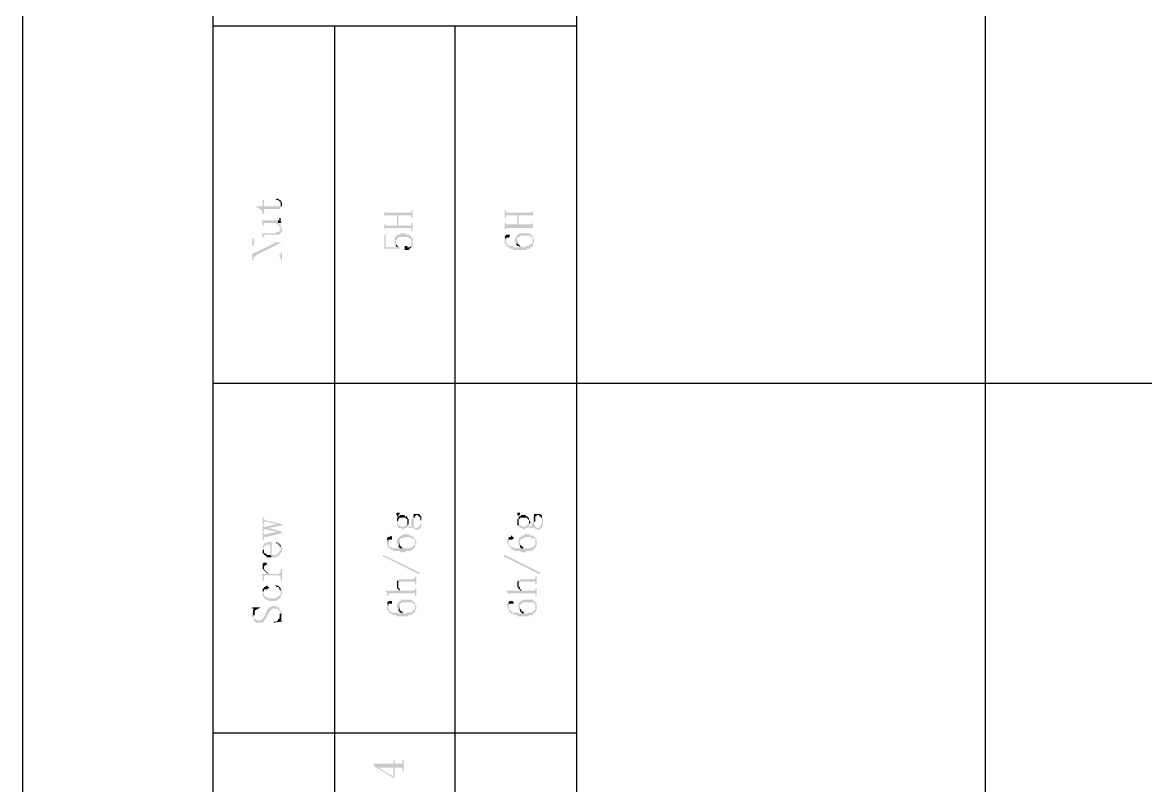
# Model space of a CAD drawing. Header units: millimetres. Extents: x 7018 to 13530, y 4187 to 5692.
# Drawn here: x 7018 to 7057.58, y 5110.38 to 5137.25 of the extents above; entities that cross this region are included whole.
import ezdxf

# ---------------------------------------------------------------- set-up
doc = ezdxf.new("R2010")
doc.units = ezdxf.units.MM

msp = doc.modelspace()

# ---------------------------------------------------------------- hatches: boundary and pattern name
at = {"transparency": 33554559}
for points in [[(7026.243, 5130.777), (7026.243, 5130.732), (7026.333, 5130.732), (7026.333, 5130.686), (7026.378, 5130.686), (7026.423, 5130.641), (7026.423, 5130.641), (7026.468, 5130.596), (7026.468, 5130.506), (7026.513, 5130.506), (7026.513, 5130.686), (7027.055, 5130.686), (7027.1, 5130.732), (7027.1, 5130.867), (7027.1, 5130.822), (7027.1, 5130.822), (7027.055, 5130.777), (7026.513, 5130.777), (7026.513, 5131.002), (7026.468, 5131.002), (7026.468, 5130.777)], [(7026.92, 5131.002), (7027.01, 5131.002), (7027.055, 5130.957), (7027.055, 5130.957), (7027.1, 5130.912), (7027.1, 5130.732), (7027.1, 5130.777), (7027.145, 5130.777), (7027.145, 5130.867), (7027.145, 5130.912), (7027.1, 5130.957), (7027.1, 5131.002), (7027.055, 5131.002), (7027.01, 5131.048), (7026.965, 5131.048)], [(7030.756, 5130.641), (7030.756, 5130.371), (7030.756, 5130.416), (7030.756, 5130.416), (7030.801, 5130.461), (7031.207, 5130.461), (7031.207, 5130.1), (7031.252, 5130.461), (7031.704, 5130.461), (7031.704, 5130.416), (7031.704, 5130.371), (7031.749, 5130.371), (7031.749, 5130.641), (7031.704, 5130.641), (7031.704, 5130.596), (7031.704, 5130.551), (7030.801, 5130.551), (7030.756, 5130.596)], [(7030.756, 5130.19), (7030.756, 5129.919), (7030.756, 5129.964), (7030.756, 5129.964), (7030.801, 5130.009), (7031.704, 5130.009), (7031.704, 5129.919), (7031.749, 5129.919), (7031.749, 5130.19), (7031.704, 5130.19), (7031.704, 5130.145), (7031.704, 5130.1), (7031.252, 5130.1), (7031.252, 5130.461), (7031.207, 5130.1), (7030.801, 5130.1), (7030.801, 5130.145), (7030.756, 5130.145), (7030.756, 5130.19)], [(7034.998, 5130.641), (7034.998, 5130.371), (7035.043, 5130.371), (7035.043, 5130.461), (7035.449, 5130.461), (7035.449, 5130.145), (7035.495, 5130.461), (7035.991, 5130.461), (7035.991, 5130.371), (7035.991, 5130.641), (7035.991, 5130.596), (7035.946, 5130.596), (7035.946, 5130.551), (7035.088, 5130.551), (7035.043, 5130.596), (7035.043, 5130.641), (7035.043, 5130.641)], [(7034.998, 5130.19), (7034.998, 5129.964), (7035.043, 5129.964), (7035.043, 5130.009), (7035.991, 5130.009), (7035.991, 5129.964), (7035.991, 5130.19), (7035.991, 5130.19), (7035.946, 5130.145), (7035.495, 5130.145), (7035.495, 5130.461), (7035.449, 5130.145), (7035.043, 5130.145), (7035.043, 5130.19), (7035.043, 5130.19)], [(7026.423, 5130.28), (7026.423, 5130.235), (7026.468, 5130.235), (7026.468, 5130.19), (7026.468, 5130.1), (7026.513, 5130.1), (7026.513, 5130.145), (7026.513, 5130.19), (7026.965, 5130.19), (7026.965, 5130.145), (7027.01, 5130.145), (7027.055, 5130.1), (7027.055, 5130.055), (7027.055, 5130.055), (7027.1, 5130.009), (7027.1, 5129.964), (7027.1, 5130.145), (7027.055, 5130.145), (7027.01, 5130.19), (7027.01, 5130.28)], [(7026.423, 5129.829), (7026.423, 5129.829), (7026.468, 5129.784), (7026.468, 5129.739), (7026.468, 5129.694), (7026.513, 5129.694), (7026.513, 5129.739), (7026.513, 5129.739), (7026.558, 5129.784), (7027.055, 5129.784), (7027.1, 5129.829), (7027.1, 5129.829), (7027.145, 5129.874), (7027.145, 5129.964), (7027.145, 5130.055), (7027.1, 5130.055), (7027.1, 5130.1), (7027.1, 5130.145), (7027.1, 5129.964), (7027.1, 5129.964), (7027.055, 5129.919), (7027.055, 5129.874), (7026.965, 5129.874), (7026.92, 5129.829)], [(7027.01, 5130.28), (7027.01, 5130.19), (7027.145, 5130.19), (7027.1, 5130.235), (7027.1, 5130.28), (7027.1, 5130.371), (7027.055, 5130.371), (7027.055, 5130.325), (7027.055, 5130.28), (7027.055, 5130.28)], [(7026.107, 5129.648), (7026.107, 5129.378), (7026.152, 5129.378), (7026.152, 5129.468), (7026.152, 5129.468), (7026.197, 5129.513), (7026.874, 5129.513), (7026.874, 5129.468), (7027.145, 5129.513), (7026.197, 5129.513), (7026.152, 5129.558), (7026.152, 5129.648)], [(7030.756, 5129.784), (7030.756, 5129.287), (7031.297, 5129.287), (7031.297, 5129.333), (7031.252, 5129.333), (7031.252, 5129.378), (7031.207, 5129.333), (7030.801, 5129.333), (7030.801, 5129.784)], [(7031.117, 5129.558), (7031.117, 5129.513), (7031.117, 5129.423), (7031.117, 5129.423), (7031.162, 5129.378), (7031.162, 5129.558), (7031.162, 5129.603), (7031.207, 5129.603), (7031.207, 5129.648), (7031.252, 5129.648), (7031.252, 5129.694), (7031.613, 5129.694), (7031.613, 5129.648), (7031.658, 5129.648), (7031.704, 5129.603), (7031.704, 5129.558), (7031.704, 5129.378), (7031.749, 5129.378), (7031.749, 5129.468), (7031.749, 5129.558), (7031.749, 5129.648), (7031.749, 5129.648), (7031.704, 5129.694), (7031.704, 5129.739), (7031.658, 5129.739), (7031.613, 5129.784), (7031.523, 5129.784), (7031.478, 5129.829), (7031.342, 5129.829), (7031.297, 5129.784), (7031.207, 5129.784), (7031.207, 5129.739), (7031.162, 5129.739), (7031.162, 5129.694), (7031.117, 5129.694), (7031.117, 5129.603), (7031.117, 5129.603)], [(7034.998, 5129.739), (7035.043, 5129.603), (7035.043, 5129.648), (7035.043, 5129.648), (7035.088, 5129.694), (7035.088, 5129.694), (7035.134, 5129.648), (7035.134, 5129.694), (7035.179, 5129.694), (7035.179, 5129.739), (7035.179, 5129.784), (7035.043, 5129.784), (7035.043, 5129.739)], [(7034.998, 5129.603), (7034.998, 5129.513), (7034.998, 5129.468), (7035.043, 5129.468), (7035.043, 5129.378), (7035.088, 5129.378), (7035.134, 5129.333), (7035.179, 5129.333), (7035.179, 5129.287), (7035.269, 5129.287), (7035.314, 5129.242), (7035.765, 5129.242), (7035.765, 5129.287), (7035.901, 5129.287), (7035.901, 5129.333), (7035.946, 5129.333), (7035.946, 5129.378), (7035.991, 5129.378), (7035.991, 5129.558), (7035.991, 5129.513), (7035.991, 5129.513), (7035.946, 5129.468), (7035.946, 5129.468), (7035.901, 5129.423), (7035.856, 5129.423), (7035.856, 5129.378), (7035.765, 5129.378), (7035.72, 5129.333), (7035.585, 5129.333), (7035.585, 5129.378), (7035.54, 5129.378), (7035.54, 5129.333), (7035.314, 5129.333), (7035.314, 5129.378), (7035.134, 5129.378), (7035.134, 5129.423), (7035.088, 5129.423), (7035.088, 5129.468), (7035.043, 5129.468), (7035.043, 5129.558), (7035.043, 5129.603), (7034.998, 5129.739), (7034.998, 5129.648), (7034.998, 5129.648)], [(7035.359, 5129.558), (7035.359, 5129.513), (7035.359, 5129.513), (7035.404, 5129.468), (7035.404, 5129.423), (7035.404, 5129.423), (7035.449, 5129.558), (7035.449, 5129.603), (7035.449, 5129.694), (7035.54, 5129.694), (7035.54, 5129.739), (7035.901, 5129.739), (7035.901, 5129.694), (7035.946, 5129.694), (7035.991, 5129.648), (7035.991, 5129.603), (7035.991, 5129.423), (7035.991, 5129.468), (7036.036, 5129.513), (7036.036, 5129.558), (7036.036, 5129.648), (7035.991, 5129.648), (7035.991, 5129.694), (7035.991, 5129.694), (7035.946, 5129.739), (7035.946, 5129.784), (7035.901, 5129.784), (7035.856, 5129.829), (7035.495, 5129.829), (7035.495, 5129.784), (7035.449, 5129.784), (7035.404, 5129.739), (7035.404, 5129.694), (7035.359, 5129.648), (7035.359, 5129.603)], [(7026.107, 5129.107), (7026.107, 5128.881), (7026.152, 5128.881), (7026.152, 5128.971), (7026.152, 5128.971), (7026.197, 5129.017), (7026.243, 5129.062), (7027.145, 5129.513), (7026.874, 5129.468)], [(7031.162, 5129.378), (7031.162, 5129.378), (7031.207, 5129.333), (7031.207, 5129.333), (7031.252, 5129.378), (7031.207, 5129.378), (7031.207, 5129.423), (7031.162, 5129.423), (7031.162, 5129.513), (7031.162, 5129.513)], [(7031.478, 5129.287), (7031.478, 5129.242), (7031.613, 5129.242), (7031.658, 5129.287), (7031.658, 5129.287), (7031.704, 5129.333), (7031.704, 5129.513), (7031.704, 5129.468), (7031.704, 5129.378), (7031.704, 5129.378), (7031.658, 5129.333), (7031.568, 5129.333), (7031.568, 5129.378), (7031.478, 5129.378), (7031.478, 5129.333)], [(7035.404, 5129.423), (7035.449, 5129.378), (7035.495, 5129.378), (7035.54, 5129.333), (7035.54, 5129.378), (7035.54, 5129.378), (7035.495, 5129.423), (7035.495, 5129.423), (7035.449, 5129.468), (7035.449, 5129.558), (7035.449, 5129.558)], [(7026.197, 5129.017), (7027.055, 5129.017), (7027.1, 5128.971), (7027.1, 5128.881), (7027.145, 5128.881), (7027.145, 5129.152), (7027.1, 5129.152), (7027.1, 5129.062), (7027.055, 5129.062), (7027.055, 5129.017), (7026.243, 5129.017), (7026.243, 5129.062)], [(7026.468, 5119.81), (7026.468, 5119.584), (7026.513, 5119.584), (7026.513, 5119.629), (7026.513, 5119.674), (7026.558, 5119.674), (7026.965, 5119.584), (7026.965, 5119.584), (7027.145, 5119.539), (7027.145, 5119.584), (7026.558, 5119.719), (7026.558, 5119.719), (7026.513, 5119.764), (7026.513, 5119.81)], [(7031.162, 5119.945), (7031.162, 5119.945), (7031.207, 5119.9), (7031.207, 5119.855), (7031.252, 5119.81), (7031.252, 5119.9), (7031.252, 5119.9), (7031.297, 5119.945), (7031.297, 5119.99), (7031.207, 5119.99)], [(7031.207, 5119.539), (7031.252, 5119.494), (7031.252, 5119.449), (7031.342, 5119.449), (7031.388, 5119.403), (7031.433, 5119.403), (7031.478, 5119.449), (7031.523, 5119.449), (7031.568, 5119.494), (7031.613, 5119.494), (7031.613, 5119.449), (7031.749, 5119.449), (7031.749, 5119.494), (7031.794, 5119.494), (7031.794, 5119.449), (7031.794, 5119.449), (7031.839, 5119.403), (7031.884, 5119.403), (7031.929, 5119.358), (7031.929, 5119.403), (7031.974, 5119.403), (7032.019, 5119.449), (7032.019, 5119.449), (7032.065, 5119.494), (7032.065, 5119.539), (7032.065, 5119.674), (7032.065, 5119.719), (7032.065, 5119.81), (7032.065, 5119.855), (7032.065, 5119.674), (7032.065, 5119.629), (7032.019, 5119.584), (7032.019, 5119.539), (7032.019, 5119.539), (7031.974, 5119.494), (7031.974, 5119.494), (7031.929, 5119.449), (7031.839, 5119.449), (7031.839, 5119.494), (7031.794, 5119.494), (7031.794, 5119.539), (7031.794, 5119.945), (7031.749, 5119.9), (7031.749, 5119.81), (7031.749, 5119.764), (7031.704, 5119.764), (7031.704, 5119.674), (7031.704, 5119.629), (7031.704, 5119.539), (7031.704, 5119.494), (7031.613, 5119.494), (7031.613, 5119.539), (7031.568, 5119.539), (7031.568, 5119.674), (7031.568, 5119.629), (7031.568, 5119.584), (7031.568, 5119.584), (7031.523, 5119.539), (7031.478, 5119.539), (7031.478, 5119.494), (7031.342, 5119.494), (7031.297, 5119.539), (7031.252, 5119.539), (7031.252, 5119.584), (7031.252, 5119.584), (7031.207, 5119.629), (7031.207, 5119.674)], [(7031.207, 5119.674), (7031.207, 5119.629), (7031.207, 5119.539), (7031.207, 5119.674), (7031.207, 5119.674), (7031.252, 5119.719), (7031.252, 5119.764), (7031.252, 5119.764), (7031.297, 5119.81), (7031.523, 5119.81), (7031.523, 5119.764), (7031.568, 5119.764), (7031.568, 5119.674), (7031.568, 5119.539), (7031.613, 5119.584), (7031.613, 5119.674), (7031.613, 5119.764), (7031.613, 5119.764), (7031.568, 5119.81), (7031.568, 5119.855), (7031.478, 5119.855), (7031.478, 5119.9), (7031.297, 5119.9), (7031.297, 5119.855), (7031.252, 5119.855), (7031.252, 5119.9), (7031.252, 5119.81), (7031.207, 5119.81), (7031.207, 5119.764)], [(7031.794, 5119.945), (7031.794, 5119.539), (7031.794, 5119.584), (7031.794, 5119.674), (7031.794, 5119.719), (7031.794, 5119.81), (7031.839, 5119.81), (7031.839, 5119.855), (7031.839, 5119.855), (7031.884, 5119.9), (7031.929, 5119.9), (7031.974, 5119.855), (7031.974, 5119.855), (7032.019, 5119.81), (7032.019, 5119.719), (7032.065, 5119.719), (7032.065, 5119.674), (7032.065, 5119.855), (7032.019, 5119.855), (7032.019, 5119.9), (7032.019, 5119.9), (7031.974, 5119.945)], [(7035.449, 5119.945), (7035.449, 5119.9), (7035.449, 5119.9), (7035.495, 5119.855), (7035.495, 5119.81), (7035.495, 5119.9), (7035.54, 5119.9), (7035.54, 5119.945), (7035.54, 5119.99), (7035.449, 5119.99)], [(7035.449, 5119.674), (7035.449, 5119.629), (7035.449, 5119.539), (7035.495, 5119.539), (7035.495, 5119.674), (7035.495, 5119.764), (7035.54, 5119.764), (7035.54, 5119.81), (7035.765, 5119.81), (7035.811, 5119.764), (7035.811, 5119.764), (7035.856, 5119.719), (7035.856, 5119.674), (7035.856, 5119.539), (7035.856, 5119.584), (7035.856, 5119.584), (7035.901, 5119.629), (7035.901, 5119.674), (7035.901, 5119.674), (7035.856, 5119.719), (7035.856, 5119.764), (7035.856, 5119.81), (7035.811, 5119.81), (7035.811, 5119.855), (7035.765, 5119.855), (7035.72, 5119.9), (7035.585, 5119.9), (7035.54, 5119.855), (7035.495, 5119.855), (7035.495, 5119.9), (7035.495, 5119.81), (7035.495, 5119.764), (7035.449, 5119.764)], [(7035.495, 5119.539), (7035.495, 5119.494), (7035.495, 5119.494), (7035.54, 5119.449), (7035.63, 5119.449), (7035.63, 5119.403), (7035.72, 5119.403), (7035.72, 5119.449), (7035.811, 5119.449), (7035.811, 5119.494), (7035.856, 5119.494), (7035.856, 5119.449), (7035.991, 5119.449), (7036.036, 5119.494), (7036.036, 5119.449), (7036.081, 5119.449), (7036.081, 5119.403), (7036.172, 5119.403), (7036.172, 5119.358), (7036.217, 5119.403), (7036.262, 5119.403), (7036.262, 5119.449), (7036.307, 5119.449), (7036.307, 5119.494), (7036.307, 5119.539), (7036.352, 5119.539), (7036.352, 5119.674), (7036.352, 5119.719), (7036.352, 5119.81), (7036.307, 5119.81), (7036.307, 5119.855), (7036.307, 5119.674), (7036.307, 5119.584), (7036.307, 5119.584), (7036.262, 5119.539), (7036.262, 5119.494), (7036.217, 5119.494), (7036.217, 5119.449), (7036.126, 5119.449), (7036.081, 5119.494), (7036.081, 5119.539), (7036.036, 5119.539), (7036.036, 5119.945), (7036.036, 5119.9), (7036.036, 5119.9), (7035.991, 5119.855), (7035.991, 5119.81), (7035.991, 5119.764), (7035.991, 5119.674), (7035.991, 5119.629), (7035.991, 5119.629), (7035.946, 5119.584), (7035.946, 5119.539), (7035.946, 5119.494), (7035.901, 5119.494), (7035.856, 5119.539), (7035.856, 5119.674), (7035.856, 5119.629), (7035.856, 5119.629), (7035.811, 5119.584), (7035.811, 5119.539), (7035.765, 5119.539), (7035.72, 5119.494), (7035.585, 5119.494), (7035.585, 5119.539), (7035.54, 5119.539), (7035.495, 5119.584), (7035.495, 5119.674)], [(7036.036, 5119.945), (7036.036, 5119.539), (7036.036, 5119.584), (7036.036, 5119.674), (7036.081, 5119.674), (7036.081, 5119.719), (7036.081, 5119.81), (7036.081, 5119.855), (7036.126, 5119.855), (7036.126, 5119.9), (7036.217, 5119.9), (7036.217, 5119.855), (7036.262, 5119.855), (7036.262, 5119.81), (7036.307, 5119.81), (7036.307, 5119.719), (7036.307, 5119.674), (7036.307, 5119.855), (7036.307, 5119.9), (7036.262, 5119.9), (7036.262, 5119.945), (7036.081, 5119.945)], [(7026.468, 5119.539), (7026.468, 5119.313), (7026.513, 5119.313), (7026.513, 5119.358), (7026.513, 5119.403), (7026.604, 5119.403), (7026.694, 5119.449), (7027.145, 5119.539), (7026.965, 5119.584), (7026.558, 5119.494), (7026.513, 5119.494), (7026.513, 5119.539), (7026.513, 5119.539)], [(7026.468, 5119.268), (7026.468, 5119.042), (7026.513, 5119.042), (7026.513, 5119.088), (7026.513, 5119.133), (7026.604, 5119.133), (7027.145, 5119.268), (7026.965, 5119.313), (7026.558, 5119.223), (7026.513, 5119.223), (7026.513, 5119.268), (7026.513, 5119.268)], [(7026.604, 5119.403), (7026.965, 5119.313), (7026.965, 5119.313), (7027.145, 5119.268), (7027.145, 5119.313), (7026.694, 5119.449)], [(7026.468, 5118.817), (7026.468, 5118.681), (7026.468, 5118.726), (7026.513, 5118.726), (7026.513, 5118.772), (7026.513, 5118.817), (7026.558, 5118.817), (7026.604, 5118.862), (7026.739, 5118.862), (7026.739, 5118.501), (7026.784, 5118.411), (7026.965, 5118.411), (7026.965, 5118.456), (7027.01, 5118.456), (7027.055, 5118.501), (7027.055, 5118.501), (7027.1, 5118.546), (7027.1, 5118.591), (7027.145, 5118.591), (7027.145, 5118.681), (7027.145, 5118.726), (7027.145, 5118.772), (7027.1, 5118.817), (7027.1, 5118.862), (7027.1, 5118.726), (7027.1, 5118.636), (7027.055, 5118.636), (7027.055, 5118.591), (7027.055, 5118.591), (7027.01, 5118.546), (7026.965, 5118.546), (7026.965, 5118.501), (7026.784, 5118.501), (7026.784, 5118.952), (7026.604, 5118.952), (7026.604, 5118.907), (7026.513, 5118.907), (7026.513, 5118.862), (7026.513, 5118.862)], [(7026.92, 5118.907), (7027.01, 5118.907), (7027.01, 5118.862), (7027.055, 5118.862), (7027.055, 5118.817), (7027.055, 5118.817), (7027.1, 5118.772), (7027.1, 5118.726), (7027.1, 5118.862), (7027.055, 5118.862), (7027.055, 5118.907), (7027.01, 5118.907), (7026.965, 5118.952), (7026.965, 5118.952)], [(7030.846, 5119.088), (7030.891, 5118.952), (7030.891, 5118.997), (7030.891, 5119.042), (7031.027, 5119.042), (7031.027, 5119.088), (7031.027, 5119.133), (7031.027, 5119.133), (7030.981, 5119.178), (7030.981, 5119.178), (7030.936, 5119.133), (7030.891, 5119.133)], [(7030.846, 5118.997), (7030.846, 5118.907), (7030.846, 5118.862), (7030.846, 5118.862), (7030.891, 5118.817), (7030.891, 5118.772), (7030.936, 5118.772), (7030.936, 5118.726), (7030.981, 5118.726), (7030.981, 5118.681), (7031.072, 5118.681), (7031.072, 5118.636), (7031.297, 5118.636), (7031.342, 5118.591), (7031.478, 5118.591), (7031.523, 5118.636), (7031.704, 5118.636), (7031.704, 5118.681), (7031.749, 5118.681), (7031.794, 5118.726), (7031.794, 5118.726), (7031.839, 5118.772), (7031.839, 5118.952), (7031.839, 5118.907), (7031.839, 5118.862), (7031.794, 5118.862), (7031.794, 5118.817), (7031.749, 5118.817), (7031.749, 5118.772), (7031.658, 5118.772), (7031.658, 5118.726), (7031.433, 5118.726), (7031.388, 5118.772), (7031.388, 5118.726), (7031.072, 5118.726), (7031.027, 5118.772), (7030.981, 5118.772), (7030.936, 5118.817), (7030.936, 5118.817), (7030.891, 5118.862), (7030.891, 5118.952), (7030.891, 5118.952), (7030.846, 5119.088)], [(7031.207, 5118.952), (7031.207, 5118.862), (7031.252, 5118.862), (7031.252, 5118.817), (7031.252, 5118.772), (7031.297, 5118.952), (7031.297, 5119.042), (7031.297, 5119.042), (7031.342, 5119.088), (7031.433, 5119.088), (7031.478, 5119.133), (7031.658, 5119.133), (7031.704, 5119.088), (7031.794, 5119.088), (7031.794, 5119.042), (7031.839, 5119.042), (7031.839, 5118.952), (7031.839, 5118.772), (7031.839, 5118.862), (7031.884, 5118.862), (7031.884, 5118.952), (7031.884, 5118.997), (7031.884, 5118.997), (7031.839, 5119.042), (7031.839, 5119.088), (7031.794, 5119.088), (7031.794, 5119.133), (7031.749, 5119.133), (7031.749, 5119.178), (7031.658, 5119.178), (7031.613, 5119.223), (7031.433, 5119.223), (7031.388, 5119.178), (7031.342, 5119.178), (7031.297, 5119.133), (7031.252, 5119.133), (7031.252, 5119.088), (7031.252, 5119.088), (7031.207, 5119.042), (7031.207, 5118.997), (7031.207, 5118.997)], [(7031.252, 5118.772), (7031.297, 5118.772), (7031.297, 5118.726), (7031.388, 5118.726), (7031.388, 5118.772), (7031.342, 5118.772), (7031.342, 5118.817), (7031.297, 5118.817), (7031.297, 5118.907), (7031.297, 5118.952)], [(7035.088, 5118.997), (7035.088, 5118.907), (7035.088, 5118.907), (7035.134, 5118.862), (7035.134, 5118.817), (7035.179, 5118.817), (7035.179, 5118.772), (7035.179, 5118.772), (7035.224, 5118.726), (7035.224, 5118.726), (7035.269, 5118.681), (7035.314, 5118.681), (7035.359, 5118.636), (7035.54, 5118.636), (7035.585, 5118.591), (7035.72, 5118.591), (7035.765, 5118.636), (7035.946, 5118.636), (7035.991, 5118.681), (7036.036, 5118.681), (7036.036, 5118.726), (7036.081, 5118.726), (7036.081, 5118.772), (7036.081, 5118.952), (7036.081, 5118.907), (7036.081, 5118.862), (7036.081, 5118.862), (7036.036, 5118.817), (7036.036, 5118.817), (7035.991, 5118.772), (7035.946, 5118.772), (7035.901, 5118.726), (7035.675, 5118.726), (7035.675, 5118.772), (7035.63, 5118.726), (7035.314, 5118.726), (7035.314, 5118.772), (7035.224, 5118.772), (7035.224, 5118.817), (7035.179, 5118.817), (7035.179, 5118.862), (7035.134, 5118.862), (7035.134, 5118.952), (7035.134, 5119.088), (7035.134, 5119.088), (7035.088, 5119.042)], [(7035.134, 5119.088), (7035.134, 5118.952), (7035.134, 5118.997), (7035.134, 5119.042), (7035.269, 5119.042), (7035.314, 5119.088), (7035.314, 5119.133), (7035.269, 5119.133), (7035.269, 5119.178), (7035.224, 5119.178), (7035.224, 5119.133), (7035.134, 5119.133)], [(7035.495, 5118.952), (7035.495, 5118.862), (7035.495, 5118.817), (7035.54, 5118.817), (7035.54, 5118.772), (7035.54, 5118.952), (7035.54, 5119.042), (7035.585, 5119.042), (7035.585, 5119.088), (7035.675, 5119.088), (7035.72, 5119.133), (7035.901, 5119.133), (7035.946, 5119.088), (7036.036, 5119.088), (7036.081, 5119.042), (7036.081, 5118.952), (7036.081, 5118.772), (7036.126, 5118.817), (7036.126, 5118.862), (7036.126, 5118.952), (7036.126, 5118.997), (7036.126, 5119.042), (7036.126, 5119.042), (7036.081, 5119.088), (7036.081, 5119.088), (7036.036, 5119.133), (7036.036, 5119.133), (7035.991, 5119.178), (7035.901, 5119.178), (7035.901, 5119.223), (7035.675, 5119.223), (7035.675, 5119.178), (7035.585, 5119.178), (7035.585, 5119.133), (7035.54, 5119.133), (7035.495, 5119.088), (7035.495, 5118.997), (7035.495, 5118.997)], [(7035.54, 5118.772), (7035.54, 5118.772), (7035.585, 5118.726), (7035.63, 5118.726), (7035.675, 5118.772), (7035.63, 5118.772), (7035.585, 5118.817), (7035.585, 5118.817), (7035.54, 5118.862), (7035.54, 5118.907), (7035.54, 5118.952)], [(7026.468, 5118.681), (7026.468, 5118.591), (7026.468, 5118.546), (7026.513, 5118.546), (7026.513, 5118.501), (7026.558, 5118.501), (7026.558, 5118.456), (7026.604, 5118.456), (7026.604, 5118.411), (7026.784, 5118.411), (7026.739, 5118.501), (7026.604, 5118.501), (7026.604, 5118.546), (7026.558, 5118.546), (7026.513, 5118.591), (7026.513, 5118.681), (7026.468, 5118.681), (7026.468, 5118.817), (7026.468, 5118.772), (7026.468, 5118.726)], [(7026.468, 5118.095), (7026.468, 5118.049), (7026.468, 5118.004), (7026.513, 5117.959), (7026.513, 5118.095), (7026.513, 5118.095), (7026.558, 5118.14), (7026.604, 5118.14), (7026.604, 5118.185), (7026.604, 5118.23), (7026.513, 5118.23), (7026.468, 5118.185), (7026.468, 5118.14)], [(7032.019, 5117.869), (7031.974, 5117.824), (7030.711, 5118.456), (7030.711, 5118.501)], [(7036.262, 5117.869), (7036.217, 5117.824), (7034.953, 5118.456), (7034.998, 5118.501)], [(7026.423, 5117.824), (7026.423, 5117.824), (7026.468, 5117.779), (7026.468, 5117.734), (7026.468, 5117.643), (7026.468, 5117.598), (7026.513, 5117.598), (7026.513, 5117.734), (7026.513, 5117.734), (7026.558, 5117.779), (7027.055, 5117.779), (7027.1, 5117.734), (7027.1, 5117.598), (7027.145, 5117.598), (7027.145, 5118.004), (7027.1, 5118.004), (7027.1, 5117.869), (7027.055, 5117.869), (7027.055, 5117.824), (7026.739, 5117.824), (7026.694, 5117.869), (7026.649, 5117.869), (7026.649, 5117.824)], [(7026.513, 5117.959), (7026.513, 5117.959), (7026.558, 5117.914), (7026.558, 5117.914), (7026.604, 5117.869), (7026.604, 5117.869), (7026.649, 5117.824), (7026.649, 5117.869), (7026.649, 5117.869), (7026.604, 5117.914), (7026.604, 5117.914), (7026.558, 5117.959), (7026.558, 5117.959), (7026.513, 5118.004), (7026.513, 5118.049), (7026.513, 5118.095)], [(7031.252, 5117.598), (7031.252, 5117.463), (7031.252, 5117.508), (7031.252, 5117.553), (7031.839, 5117.553), (7031.839, 5117.463), (7031.884, 5117.463), (7031.884, 5117.734), (7031.839, 5117.734), (7031.839, 5117.688), (7031.794, 5117.688), (7031.794, 5117.643), (7031.297, 5117.643)], [(7035.495, 5117.598), (7035.495, 5117.463), (7035.495, 5117.508), (7035.495, 5117.508), (7035.54, 5117.553), (7036.081, 5117.553), (7036.081, 5117.463), (7036.126, 5117.463), (7036.126, 5117.734), (7036.081, 5117.734), (7036.081, 5117.688), (7036.081, 5117.643), (7035.54, 5117.643), (7035.54, 5117.598)], [(7026.468, 5117.192), (7026.468, 5117.102), (7026.468, 5117.057), (7026.468, 5117.192), (7026.468, 5117.192), (7026.513, 5117.237), (7026.513, 5117.282), (7026.649, 5117.282), (7026.649, 5117.327), (7026.694, 5117.327), (7026.694, 5117.372), (7026.649, 5117.372), (7026.649, 5117.418), (7026.604, 5117.418), (7026.558, 5117.372), (7026.513, 5117.372), (7026.513, 5117.327), (7026.468, 5117.327), (7026.468, 5117.237), (7026.468, 5117.237)], [(7026.92, 5117.418), (7026.92, 5117.418), (7026.965, 5117.372), (7027.01, 5117.372), (7027.055, 5117.327), (7027.055, 5117.282), (7027.1, 5117.237), (7027.1, 5117.192), (7027.1, 5117.327), (7027.055, 5117.372), (7027.055, 5117.372), (7027.01, 5117.418), (7026.965, 5117.418), (7026.92, 5117.463)], [(7031.207, 5117.463), (7031.207, 5117.418), (7031.207, 5117.327), (7031.207, 5117.327), (7031.252, 5117.282), (7031.252, 5117.282), (7031.297, 5117.237), (7031.297, 5117.282), (7031.297, 5117.327), (7031.252, 5117.327), (7031.252, 5117.372), (7031.252, 5117.598), (7031.207, 5117.598), (7031.207, 5117.553), (7031.207, 5117.508)], [(7035.449, 5117.463), (7035.449, 5117.418), (7035.449, 5117.372), (7035.495, 5117.327), (7035.495, 5117.282), (7035.54, 5117.282), (7035.54, 5117.237), (7035.585, 5117.237), (7035.585, 5117.282), (7035.54, 5117.282), (7035.54, 5117.327), (7035.54, 5117.372), (7035.495, 5117.372), (7035.495, 5117.598), (7035.495, 5117.598), (7035.449, 5117.553), (7035.449, 5117.508)], [(7026.468, 5117.057), (7026.513, 5117.011), (7026.513, 5116.966), (7026.558, 5116.966), (7026.558, 5116.921), (7026.649, 5116.921), (7026.694, 5116.876), (7026.965, 5116.876), (7026.965, 5116.921), (7027.01, 5116.921), (7027.055, 5116.966), (7027.1, 5116.966), (7027.1, 5117.011), (7027.1, 5117.057), (7027.145, 5117.102), (7027.145, 5117.192), (7027.145, 5117.282), (7027.1, 5117.282), (7027.1, 5117.327), (7027.1, 5117.192), (7027.1, 5117.147), (7027.1, 5117.102), (7027.055, 5117.057), (7027.01, 5117.057), (7027.01, 5117.011), (7026.965, 5117.011), (7026.92, 5116.966), (7026.694, 5116.966), (7026.649, 5117.011), (7026.558, 5117.011), (7026.558, 5117.057), (7026.513, 5117.057), (7026.513, 5117.102), (7026.513, 5117.147), (7026.468, 5117.192)], [(7030.801, 5117.237), (7030.801, 5117.192), (7030.846, 5117.192), (7030.846, 5117.147), (7030.846, 5117.057), (7030.891, 5117.057), (7030.891, 5117.102), (7030.891, 5117.147), (7031.839, 5117.147), (7031.839, 5117.057), (7031.884, 5117.057), (7031.884, 5117.327), (7031.839, 5117.327), (7031.839, 5117.282), (7031.839, 5117.282), (7031.794, 5117.237), (7031.342, 5117.237), (7031.297, 5117.282), (7031.297, 5117.237)], [(7035.043, 5117.237), (7035.043, 5117.237), (7035.088, 5117.192), (7035.088, 5117.147), (7035.134, 5117.147), (7035.134, 5117.057), (7035.134, 5117.102), (7035.134, 5117.102), (7035.179, 5117.147), (7036.081, 5117.147), (7036.081, 5117.057), (7036.126, 5117.057), (7036.126, 5117.327), (7036.081, 5117.327), (7036.081, 5117.282), (7036.081, 5117.237), (7035.585, 5117.237), (7035.585, 5117.282), (7035.585, 5117.237)], [(7026.107, 5116.38), (7026.107, 5116.289), (7026.107, 5116.289), (7026.152, 5116.244), (7026.152, 5116.199), (7026.152, 5116.199), (7026.197, 5116.154), (7026.197, 5116.154), (7026.243, 5116.109), (7026.468, 5116.109), (7026.513, 5116.154), (7026.513, 5116.199), (7026.558, 5116.199), (7026.558, 5116.244), (7026.558, 5116.244), (7026.604, 5116.289), (7026.604, 5116.334), (7026.649, 5116.38), (7026.649, 5116.425), (7026.694, 5116.425), (7026.694, 5116.515), (7026.739, 5116.515), (7026.739, 5116.56), (7026.784, 5116.56), (7026.784, 5116.605), (7027.01, 5116.605), (7027.01, 5116.56), (7027.055, 5116.56), (7027.055, 5116.515), (7027.1, 5116.515), (7027.1, 5116.425), (7027.1, 5116.244), (7027.1, 5116.289), (7027.145, 5116.334), (7027.145, 5116.425), (7027.145, 5116.515), (7027.1, 5116.515), (7027.1, 5116.56), (7027.1, 5116.56), (7027.055, 5116.605), (7027.055, 5116.65), (7026.965, 5116.65), (7026.965, 5116.696), (7026.784, 5116.696), (7026.739, 5116.65), (7026.694, 5116.65), (7026.694, 5116.605), (7026.649, 5116.605), (7026.649, 5116.56), (7026.604, 5116.56), (7026.604, 5116.47), (7026.558, 5116.47), (7026.558, 5116.38), (7026.513, 5116.334), (7026.513, 5116.289), (7026.468, 5116.289), (7026.468, 5116.244), (7026.468, 5116.244), (7026.423, 5116.199), (7026.243, 5116.199), (7026.197, 5116.244), (7026.152, 5116.244), (7026.152, 5116.334), (7026.152, 5116.515), (7026.107, 5116.515), (7026.107, 5116.425), (7026.107, 5116.425)], [(7026.107, 5116.65), (7026.107, 5116.605), (7026.152, 5116.605), (7026.152, 5116.425), (7026.152, 5116.515), (7026.197, 5116.515), (7026.197, 5116.56), (7026.243, 5116.56), (7026.288, 5116.605), (7026.333, 5116.605), (7026.378, 5116.65), (7026.333, 5116.65)], [(7030.846, 5116.831), (7030.891, 5116.696), (7030.891, 5116.741), (7030.891, 5116.786), (7031.027, 5116.786), (7031.027, 5116.831), (7031.027, 5116.876), (7030.891, 5116.876), (7030.891, 5116.831)], [(7030.846, 5116.696), (7030.846, 5116.605), (7030.846, 5116.56), (7030.891, 5116.56), (7030.891, 5116.515), (7030.891, 5116.515), (7030.936, 5116.47), (7030.936, 5116.47), (7030.981, 5116.425), (7031.027, 5116.425), (7031.072, 5116.38), (7031.162, 5116.38), (7031.207, 5116.334), (7031.568, 5116.334), (7031.613, 5116.38), (7031.704, 5116.38), (7031.749, 5116.425), (7031.749, 5116.425), (7031.794, 5116.47), (7031.839, 5116.47), (7031.839, 5116.65), (7031.839, 5116.605), (7031.839, 5116.605), (7031.794, 5116.56), (7031.794, 5116.56), (7031.749, 5116.515), (7031.704, 5116.515), (7031.704, 5116.47), (7031.568, 5116.47), (7031.523, 5116.425), (7031.433, 5116.425), (7031.433, 5116.47), (7031.388, 5116.47), (7031.388, 5116.425), (7031.252, 5116.425), (7031.207, 5116.47), (7031.027, 5116.47), (7030.981, 5116.515), (7030.936, 5116.515), (7030.936, 5116.56), (7030.891, 5116.605), (7030.891, 5116.65), (7030.891, 5116.696), (7030.846, 5116.831), (7030.846, 5116.786), (7030.846, 5116.741)], [(7031.207, 5116.696), (7031.207, 5116.605), (7031.207, 5116.605), (7031.252, 5116.56), (7031.252, 5116.515), (7031.252, 5116.515), (7031.297, 5116.696), (7031.297, 5116.741), (7031.297, 5116.786), (7031.342, 5116.786), (7031.388, 5116.831), (7031.749, 5116.831), (7031.749, 5116.786), (7031.794, 5116.786), (7031.839, 5116.741), (7031.839, 5116.515), (7031.839, 5116.56), (7031.839, 5116.56), (7031.884, 5116.605), (7031.884, 5116.696), (7031.884, 5116.741), (7031.839, 5116.741), (7031.839, 5116.831), (7031.794, 5116.831), (7031.794, 5116.876), (7031.749, 5116.876), (7031.704, 5116.921), (7031.342, 5116.921), (7031.342, 5116.876), (7031.297, 5116.876), (7031.252, 5116.831), (7031.252, 5116.786), (7031.207, 5116.786)], [(7031.252, 5116.515), (7031.297, 5116.515), (7031.297, 5116.47), (7031.342, 5116.47), (7031.388, 5116.425), (7031.388, 5116.515), (7031.342, 5116.515), (7031.297, 5116.56), (7031.297, 5116.605), (7031.297, 5116.696)], [(7035.088, 5116.696), (7035.088, 5116.605), (7035.134, 5116.605), (7035.134, 5116.56), (7035.134, 5116.56), (7035.179, 5116.515), (7035.179, 5116.47), (7035.224, 5116.47), (7035.224, 5116.425), (7035.314, 5116.425), (7035.314, 5116.38), (7035.449, 5116.38), (7035.449, 5116.334), (7035.856, 5116.334), (7035.856, 5116.38), (7035.991, 5116.38), (7035.991, 5116.425), (7036.036, 5116.425), (7036.036, 5116.47), (7036.081, 5116.47), (7036.081, 5116.65), (7036.081, 5116.605), (7036.081, 5116.56), (7036.036, 5116.56), (7036.036, 5116.515), (7035.991, 5116.515), (7035.946, 5116.47), (7035.811, 5116.47), (7035.811, 5116.425), (7035.72, 5116.425), (7035.675, 5116.47), (7035.675, 5116.47), (7035.63, 5116.425), (7035.495, 5116.425), (7035.495, 5116.47), (7035.269, 5116.47), (7035.269, 5116.515), (7035.224, 5116.515), (7035.179, 5116.56), (7035.179, 5116.605), (7035.134, 5116.605), (7035.134, 5116.65), (7035.134, 5116.831), (7035.134, 5116.786), (7035.088, 5116.786), (7035.088, 5116.741)], [(7035.134, 5116.831), (7035.134, 5116.696), (7035.134, 5116.741), (7035.134, 5116.741), (7035.179, 5116.786), (7035.314, 5116.786), (7035.314, 5116.831), (7035.314, 5116.831), (7035.269, 5116.876), (7035.179, 5116.876)], [(7035.495, 5116.696), (7035.495, 5116.605), (7035.495, 5116.56), (7035.495, 5116.56), (7035.54, 5116.515), (7035.54, 5116.696), (7035.54, 5116.741), (7035.54, 5116.741), (7035.585, 5116.786), (7035.63, 5116.786), (7035.63, 5116.831), (7035.991, 5116.831), (7036.036, 5116.786), (7036.081, 5116.786), (7036.081, 5116.741), (7036.081, 5116.515), (7036.126, 5116.56), (7036.126, 5116.605), (7036.126, 5116.696), (7036.126, 5116.741), (7036.126, 5116.786), (7036.081, 5116.831), (7036.081, 5116.831), (7036.036, 5116.876), (7035.991, 5116.876), (7035.991, 5116.921), (7035.63, 5116.921), (7035.585, 5116.876), (7035.54, 5116.876), (7035.54, 5116.831), (7035.495, 5116.831), (7035.495, 5116.786)], [(7035.54, 5116.515), (7035.54, 5116.515), (7035.585, 5116.47), (7035.585, 5116.47), (7035.63, 5116.425), (7035.675, 5116.47), (7035.63, 5116.515), (7035.585, 5116.515), (7035.585, 5116.56), (7035.585, 5116.56), (7035.54, 5116.605), (7035.54, 5116.696)], [(7026.829, 5116.109), (7026.829, 5116.109), (7027.145, 5116.154), (7027.145, 5116.154), (7027.1, 5116.199), (7027.1, 5116.334), (7027.1, 5116.289), (7027.055, 5116.289), (7027.055, 5116.244), (7027.01, 5116.244), (7027.01, 5116.199), (7027.01, 5116.199), (7026.965, 5116.154), (7026.874, 5116.154)], [(7030.395, 5111.144), (7030.395, 5111.054), (7031.072, 5110.648), (7031.117, 5110.648), (7031.117, 5111.009), (7031.388, 5111.009), (7031.388, 5110.873), (7031.433, 5110.873), (7031.433, 5111.28), (7031.388, 5111.28), (7031.388, 5111.189), (7031.388, 5111.144), (7031.117, 5111.144), (7031.117, 5111.28), (7031.072, 5111.28), (7031.072, 5110.693), (7030.53, 5111.009), (7030.53, 5111.009)], [(7030.395, 5111.144), (7030.53, 5111.009), (7031.072, 5111.009), (7031.072, 5110.693), (7031.072, 5111.144)]]:
    msp.add_hatch(color=256, dxfattribs=at).paths.add_polyline_path(points)

# ---------------------------------------------------------------- linework, layer by layer
for p, q in [((7024.708, 5242.873), (7024.708, 4956.132)), ((7051.932, 5242.873), (7051.932, 4986.912)), ((7037.526, 5124.548), (7433.963, 5124.548))]:
    msp.add_line(p, q)
for points in [[(7438.001, 4951.873), (7438.001, 5248.873), (7018.001, 5248.873), (7018.001, 4951.873)], [(7026.152, 5116.515), (7026.152, 5116.38), (7026.152, 5116.425), (7026.152, 5116.56), (7026.152, 5116.56)], [(7027.1, 5116.334), (7027.1, 5116.199), (7027.1, 5116.244), (7027.1, 5116.425), (7027.1, 5116.38)]]:
    msp.add_lwpolyline(points, close=True)
for points in [[(7037.526, 5242.873), (7037.526, 4956.132)], [(7024.708, 5137.14), (7037.526, 5137.14)], [(7028.996, 5137.14), (7028.996, 5099.455)], [(7033.238, 5137.14), (7033.238, 5099.455)], [(7024.708, 5124.548), (7037.526, 5124.548)], [(7024.708, 5112.227), (7037.526, 5112.227)]]:
    msp.add_lwpolyline(points)

doc.saveas('drawing.dxf')
